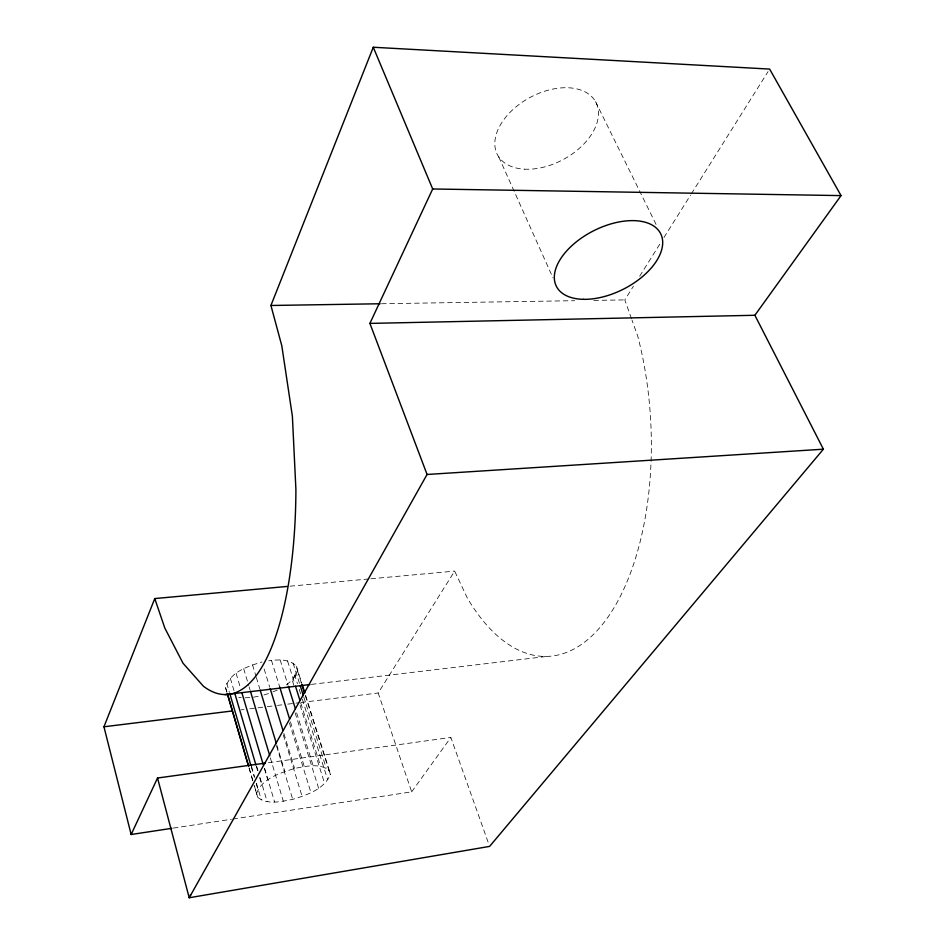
<?xml version="1.0" encoding="UTF-8"?>
<svg xmlns="http://www.w3.org/2000/svg" width="945" height="945" viewBox="0 0 945 945"><rect width="100%" height="100%" fill="white"/><g stroke="black" fill="none" stroke-linecap="round" stroke-linejoin="round"><path stroke-width="0.71" stroke-dasharray="4.72 3.54" d="M226.824 692.106L225.583 687.865C229.458 672.001 248.145 666.26 262.001 661.961M256.544 793.694C261.753 778.148 280.582 773.128 294.58 768.415C305.755 766.454 320.201 762.414 329.521 771.037L330.36 774.758C323.733 789.547 307.019 794.91 292.714 799.364C281.492 801.466 267.518 805.234 257.749 797.32L254.075 785.224M286.429 684.877L292.206 680.081L295.95 675.191L297.415 670.525L296.447 666.402C289.749 658.594 277.984 659.575 268.746 660.768M232.883 819.031L411.666 791.863L378.189 692.98L454.651 571.111L467.279 597.925A226.835 113.435 87.4 0 0 610.848 612.832A226.835 113.435 87.4 0 0 637.757 336.255L632.004 320.107M631.52 318.76L624.81 299.908L633.422 286.181M639.682 276.2L660.035 243.763M663.957 237.526L690.571 195.095M691.35 193.855L768.072 71.572M411.666 791.863L450.848 737.443L489.12 845.019M272.928 691.905L277.806 689.791M263.962 694.953L269.183 693.358M253.52 697.174L260.04 695.981M173.301 828.092L231.43 819.256M268.439 762.674L450.848 737.443M241.07 709.884L243.987 709.53M249.823 708.809L265.864 706.825M267.329 706.647L276.082 705.572M277.535 705.395L281.917 704.852M287.752 704.131L299.423 702.69M300.876 702.513L378.189 692.98M311.389 684.381L547.108 656.397M295.95 675.191L294.793 675.321L297.451 683.755M290.009 586.183L369.389 578.919M370.865 578.789L454.651 571.111M245.098 697.788L250.791 697.493M381.508 303.735L574.678 300.699M593.85 300.392L624.81 299.908M238.742 697.327L241.211 697.599M595.527 101.647L656.314 224.91M498.759 156.929L553.002 277.948M225.583 687.865L226.894 691.905M296.447 666.402L301.738 683.152M305.707 695.697L329.521 771.037M301.361 683.034L297.415 670.525L292.206 680.081L293.966 685.68M305.318 695.544L330.36 774.758M293.092 663.118L299.719 684.133M303.688 696.737L326.226 768.167M299.222 689.366L301.868 697.8M302.317 699.205L327.525 779.259M287.54 660.909L294.604 683.412M300.782 703.092L320.65 766.371M300.108 705.289L324.702 783.724M280.157 659.941L287.965 685.007M296.659 712.873L313.161 765.804M295.135 712.837L318.654 788.354M271.439 660.295L279.649 686.838M290.446 721.779L304.266 766.489M289.383 722.807L310.952 792.69M264.139 668.966L269.715 687.169M283.866 733.403L294.58 768.415M283.311 734.915L302.116 796.434M252.516 664.819L255.918 676.041M256.343 677.447L259.745 688.669M276.743 744.79L284.811 771.439M276.613 746.148L292.714 799.364M243.668 668.682L248.724 685.515M249.137 686.92L249.988 689.732M270.305 757.772L283.358 801.289M264.588 768.273L274.629 802.057M236.096 673.253L240.266 687.275M264.435 768.639L267.766 779.861M256.709 766.312L257.961 770.553M260.052 777.617L267.14 801.643M230.32 678.203L234.041 690.819M256.331 766.442L257.572 770.647M259.639 777.64L261.706 784.645M251.512 766.43L254.796 777.629M256.438 783.228L261.375 800.025M226.741 683.2L229.233 691.693M251.24 766.714L254.146 776.625M256.225 783.7L257.89 789.37M249.114 767.801L252.811 780.452M254.453 786.075L257.749 797.32M249.114 768.297L253.662 783.818M524.251 169.155A55.767 35.189 -28.4 0 0 598.339 110.53A55.767 35.189 -28.4 0 0 517.364 105.781A55.767 35.189 -28.4 0 0 524.251 169.155"/><path stroke-width="1.42" d="M171.848 828.316L131.154 834.506L103.95 726.788L154.767 598.563L287.067 586.455M154.767 598.563L164.796 628.012L183.011 663.225L203.447 686.271A248.299 83.172 86.4 0 0 295.903 489.475L292.383 416.249L281.799 345.728L270.92 305.483L373.275 47.25L769.632 69.079L841.05 195.603L754.878 315.276L369.897 323.403L427.069 474.473L189.213 897.75L489.604 846.401L823.39 449.194L754.878 315.276M131.154 834.506L157.531 778.018L265.521 763.087M369.897 323.403L432.692 188.976L373.275 47.25M103.95 726.788L232.316 710.959M225.004 694.646L309.925 684.558M427.069 474.473L823.39 449.194M270.92 305.483L380.044 303.758M432.692 188.976L841.05 195.603M302.176 684.546L304.822 692.909M301.809 684.428L304.444 692.768M300.156 685.527L303.25 695.331M295.49 686.224L299.896 700.28M288.402 686.401L295.36 708.691M279.649 686.838L289.583 718.98M270.152 688.574L283.004 730.591M260.17 690.074L276.318 743.384M250.401 691.138L269.762 755.705M241.932 692.886L263.183 764.434M234.868 693.618L255.93 765.037M229.647 693.11L250.827 765.296M227.721 694.717L248.7 766.395M227.237 693.512L248.287 765.474M190.358 894.572L190.559 895.352M157.531 778.018L189.213 897.75M583.431 299.329A58.413 32.78 -26.8 0 0 662.646 241.105A58.413 32.78 -26.8 0 0 579.45 239.463A58.413 32.78 -26.8 0 0 583.431 299.329"/></g></svg>
